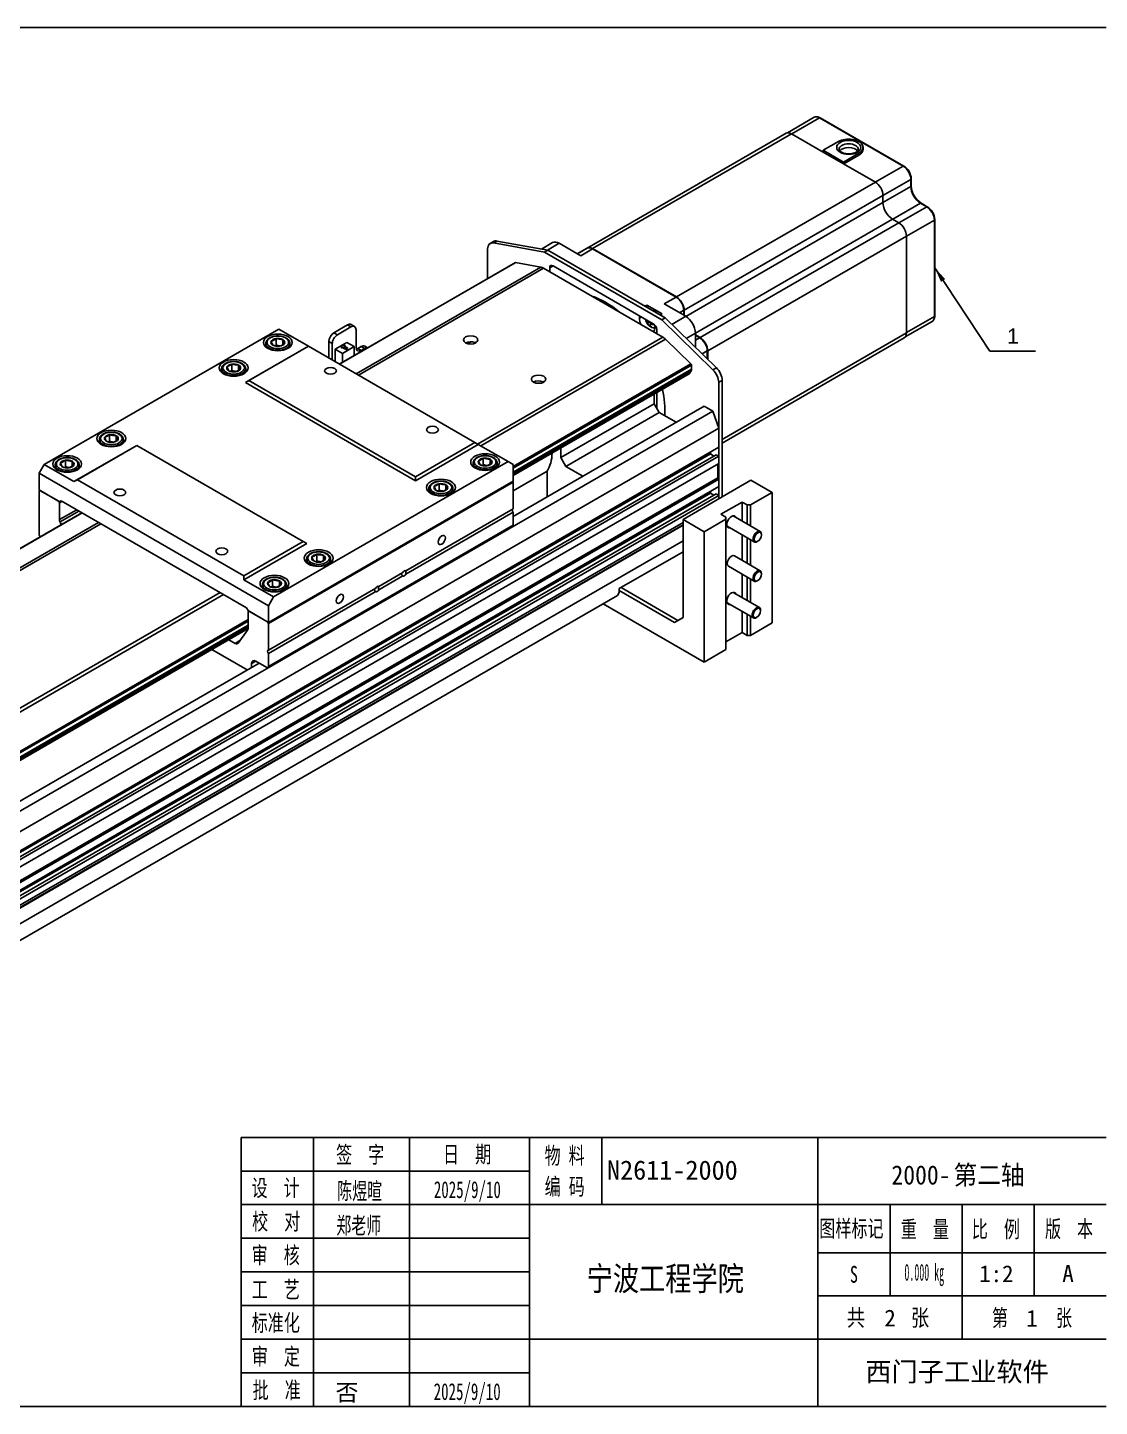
# Model space of a CAD drawing. Header units: millimetres. Extents: x 0 to 6044, y -1712 to 410.
# Drawn here: x 749.5 to 972.6, y -851 to -564 of the extents above; entities that cross this region are included whole.
import ezdxf
from ezdxf.enums import TextEntityAlignment as Align

# ---------------------------------------------------------------- set-up
doc = ezdxf.new("R2010")
doc.units = ezdxf.units.MM
for name, color, linetype in [('2212-内六角圆柱头螺钉-GB', 7, 'Continuous'), ('2213-步进电机LS86A12', 7, 'Continuous'), ('2221-丝杆安装板', 7, 'Continuous'), ('2313-内六角平圆头螺钉-GB', 7, 'Continuous'), ('2321-安装板零件', 7, 'Continuous'), ('2322-连接角', 7, 'Continuous'), ('674', 7, 'Continuous'), ('Default', 7, 'Continuous'), ('DG100_DG135光电开关安', 7, 'Continuous'), ('G135上盖250', 7, 'Continuous'), ('G135后盖', 7, 'Continuous'), ('G135固定座', 7, 'Continuous'), ('G135底座250', 7, 'Continuous'), ('G135移动座', 7, 'Continuous'), ('图框', 7, 'Continuous')]:
    doc.layers.add(name, color=color, linetype=linetype)
doc.styles.add('MtXpl_', font='SimSun.ttf')
doc.styles.add('MtXpl__1', font='')
doc.styles.add('SEACAD_Arial', font='arial.ttf')
doc.styles.get('MtXpl__1').set_extended_font_data('SimSun', bold=True)

msp = doc.modelspace()

# ---------------------------------------------------------------- hatches: boundary and pattern name
at = {"layer": 'Default', "linetype": 'Continuous'}
msp.add_hatch(color=7, dxfattribs=at).paths.add_polyline_path([(940.487, -616.356), (938.296, -613.999), (939.604, -616.94)])

# ---------------------------------------------------------------- linework, layer by layer
at = {"layer": '2212-内六角圆柱头螺钉-GB', "color": 7, "linetype": 'Continuous'}
for p, q in [((799.1, -629.732), (799.1, -630.485)), ((801.227, -630.059), (801.227, -628.723)), ((802.621, -629.99), (802.621, -628.938)), ((804.1, -630.485), (804.1, -629.732)), ((792.035, -635.367), (792.035, -634.03)), ((793.429, -635.298), (793.429, -634.246)), ((789.908, -635.039), (789.908, -635.792)), ((794.908, -635.792), (794.908, -635.039)), ((764.452, -649.736), (764.452, -650.489)), ((766.579, -650.064), (766.579, -648.727)), ((767.973, -649.995), (767.973, -648.943)), ((769.452, -650.489), (769.452, -649.736)), ((757.386, -655.371), (757.386, -654.034)), ((758.78, -655.302), (758.78, -654.25)), ((844.36, -654.963), (844.36, -653.626)), ((845.755, -654.893), (845.755, -653.842)), ((755.26, -655.043), (755.26, -655.797)), ((760.26, -655.797), (760.26, -655.043)), ((842.234, -654.635), (842.234, -655.388)), ((847.234, -655.388), (847.234, -654.635)), ((833.042, -659.942), (833.042, -660.696)), ((835.168, -660.27), (835.168, -658.933)), ((836.562, -660.201), (836.562, -659.149)), ((838.042, -660.696), (838.042, -659.942)), ((809.712, -674.967), (809.712, -673.63)), ((811.106, -674.898), (811.106, -673.846)), ((807.586, -674.639), (807.586, -675.392)), ((812.586, -675.392), (812.586, -674.639)), ((798.393, -679.946), (798.393, -680.7)), ((800.52, -680.274), (800.52, -678.937)), ((801.914, -680.205), (801.914, -679.153)), ((803.393, -680.7), (803.393, -679.946))]:
    msp.add_line(p, q, dxfattribs=at)
for centre, radius, start, end in [((798.36, -624.935), 4.751, 292.87498, 307.12502), ((805.361, -627.409), 5.495, 200.26434, 209.52784), ((802.183, -624.366), 5.97, 254.42058, 267.99147), ((799.659, -628.522), 2.196, 308.57472, 315.56822), ((802.831, -622.97), 5.972, 254.42229, 267.98976), ((802.34, -627.48), 2.809, 246.66112, 263.59486), ((800.127, -625.956), 4.751, 292.87498, 307.12502), ((807.776, -627.035), 5.495, 200.26434, 209.52784), ((789.167, -630.242), 4.751, 292.87498, 307.12502), ((793.638, -628.278), 5.972, 254.42229, 267.98976), ((798.583, -632.343), 5.495, 200.26434, 209.52784), ((796.168, -632.716), 5.495, 200.26434, 209.52784), ((792.991, -629.673), 5.97, 254.42058, 267.99147), ((790.467, -633.83), 2.196, 308.57472, 315.56822), ((793.147, -632.788), 2.809, 246.66112, 263.59486), ((790.935, -631.263), 4.751, 292.87498, 307.12502), ((763.711, -644.939), 4.751, 292.87498, 307.12502), ((770.713, -647.413), 5.495, 200.26434, 209.52784), ((767.535, -644.37), 5.97, 254.42058, 267.99147), ((765.011, -648.527), 2.196, 308.57472, 315.56822), ((768.182, -642.975), 5.972, 254.42229, 267.98976), ((767.691, -647.485), 2.809, 246.66112, 265.02791), ((765.479, -645.96), 4.751, 292.87498, 307.12502), ((773.127, -647.04), 5.495, 200.26434, 209.52784), ((754.519, -650.246), 4.751, 292.87498, 307.12502), ((758.99, -648.282), 5.972, 254.42229, 267.98976), ((763.935, -652.347), 5.495, 200.26434, 209.52784), ((841.493, -649.838), 4.751, 292.87498, 307.12502), ((848.494, -652.312), 5.495, 200.26434, 209.52784), ((845.964, -647.874), 5.972, 254.42229, 267.98976), ((850.909, -651.939), 5.495, 200.26434, 209.52784), ((761.52, -652.72), 5.495, 200.26434, 209.52784), ((758.343, -649.678), 5.97, 254.42058, 267.99147), ((755.818, -653.834), 2.196, 308.57472, 315.56822), ((758.499, -652.792), 2.809, 246.66112, 263.59486), ((756.287, -651.267), 4.751, 292.87498, 307.12502), ((845.317, -649.269), 5.97, 254.42058, 267.99147), ((842.793, -653.426), 2.196, 308.57472, 315.56822), ((845.473, -652.384), 2.809, 246.66112, 263.59486), ((843.261, -650.859), 4.751, 292.87498, 307.12502), ((832.301, -655.145), 4.751, 292.87498, 307.12502), ((839.302, -657.619), 5.495, 200.26434, 209.52784), ((836.772, -653.181), 5.972, 254.42229, 267.98976), ((834.068, -656.166), 4.751, 292.87498, 307.12502), ((841.717, -657.246), 5.495, 200.26434, 209.52784), ((836.124, -654.576), 5.97, 254.42058, 267.99147), ((833.6, -658.733), 2.196, 308.57472, 315.56822), ((836.281, -657.691), 2.809, 246.66112, 263.59486), ((806.845, -669.842), 4.751, 292.87498, 307.12502), ((813.846, -672.316), 5.495, 200.26434, 209.52784), ((811.316, -667.878), 5.972, 254.42229, 267.98976), ((816.261, -671.943), 5.495, 200.26434, 209.52784), ((810.669, -669.273), 5.97, 254.42058, 267.99147), ((808.144, -673.43), 2.196, 308.57472, 315.56822), ((810.825, -672.388), 2.809, 246.66112, 263.59486), ((808.613, -670.863), 4.751, 292.87498, 307.12502), ((797.652, -675.149), 4.751, 292.87498, 307.12502), ((804.654, -677.623), 5.495, 200.26434, 209.52784), ((802.123, -673.185), 5.972, 254.42229, 267.98976), ((799.42, -676.17), 4.751, 292.87498, 307.12502), ((807.069, -677.25), 5.495, 200.26434, 209.52784), ((801.476, -674.581), 5.97, 254.42058, 267.99147), ((798.952, -678.737), 2.196, 308.57472, 315.56822), ((801.633, -677.695), 2.809, 246.66112, 265.02791)]:
    msp.add_arc(centre, radius, start, end, dxfattribs=at)
for centre in [(801.6, -629.528), (792.408, -634.835), (766.952, -649.532), (757.76, -654.839), (844.734, -654.431), (835.542, -659.738), (810.086, -674.435), (800.893, -679.742)]:
    msp.add_ellipse(centre, major_axis=(-2.25, 0), ratio=0.5773503, dxfattribs=at)
for centre, major_axis, start_param, end_param in [((801.6, -629.732), (2.5, 0), 3.1415927, 3.1992945), ((801.6, -629.732), (2.5, 0), 3.1992945, 6.2473299), ((801.6, -629.528), (1.443, 0), 2.8797933, 3.9269909), ((801.6, -629.528), (-1.443, 0), 4.9741884, 6.021386), ((801.6, -629.528), (-1.443, 0), 0.7853982, 1.8325958), ((801.6, -629.528), (1.443, 0), 0.7853982, 1.8325958), ((801.6, -629.528), (1.443, 0), 4.9741884, 6.021386), ((801.6, -629.528), (-1.443, 0), 2.8797933, 3.9269909), ((801.6, -629.732), (2.5, 0), 6.2473299, 6.2831853), ((792.408, -634.835), (-1.443, 0), 4.9741884, 6.021386), ((792.408, -634.835), (1.443, 0), 0.7853982, 1.8325958), ((792.408, -634.835), (-1.443, 0), 2.8797933, 3.9269909), ((792.408, -635.039), (2.5, 0), 3.1415927, 3.1992945), ((792.408, -635.039), (2.5, 0), 3.1992945, 6.2473299), ((792.408, -634.835), (1.443, 0), 2.8797933, 3.9269909), ((792.408, -634.835), (-1.443, 0), 0.7853982, 1.8325958), ((792.408, -634.835), (1.443, 0), 4.9741884, 6.021386), ((792.408, -635.039), (2.5, 0), 6.2473299, 6.2831853), ((766.952, -649.736), (2.5, 0), 3.1415927, 3.1992945), ((766.952, -649.736), (2.5, 0), 3.1992945, 6.2473299), ((766.952, -649.532), (1.443, 0), 2.8797933, 3.9269909), ((766.952, -649.532), (-1.443, 0), 4.9741884, 6.021386), ((766.952, -649.532), (-1.443, 0), 0.7853982, 1.8325958), ((766.952, -649.532), (1.443, 0), 0.7853982, 1.8325958), ((766.952, -649.532), (1.443, 0), 4.9741884, 6.021386), ((766.952, -649.532), (-1.443, 0), 2.8797933, 3.9269909), ((766.952, -649.736), (2.5, 0), 6.2473299, 6.2831853), ((757.76, -654.839), (-1.443, 0), 4.9741884, 6.021386), ((757.76, -654.839), (1.443, 0), 0.7853982, 1.8325958), ((757.76, -654.839), (-1.443, 0), 2.8797933, 3.9269909), ((844.734, -654.431), (1.443, 0), 2.8797933, 3.9269909), ((844.734, -654.431), (-1.443, 0), 4.9741884, 6.021386), ((844.734, -654.431), (1.443, 0), 0.7853982, 1.8325958), ((844.734, -654.431), (-1.443, 0), 2.8797933, 3.9269909), ((757.76, -655.043), (2.5, 0), 3.1415927, 3.1992945), ((757.76, -655.043), (2.5, 0), 3.1992945, 6.2473299), ((757.76, -654.839), (1.443, 0), 2.8797933, 3.9269909), ((757.76, -654.839), (-1.443, 0), 0.7853982, 1.8325958), ((757.76, -654.839), (1.443, 0), 4.9741884, 6.021386), ((757.76, -655.043), (2.5, 0), 6.2473299, 6.2831853), ((844.734, -654.635), (2.5, 0), 3.1415927, 3.1992945), ((844.734, -654.635), (2.5, 0), 3.1992945, 6.2473299), ((844.734, -654.431), (-1.443, 0), 0.7853982, 1.8325958), ((844.734, -654.431), (1.443, 0), 4.9741884, 6.021386), ((844.734, -654.635), (2.5, 0), 6.2473299, 6.2831853), ((835.542, -659.942), (2.5, 0), 3.1415927, 3.1992945), ((835.542, -659.942), (2.5, 0), 3.1992945, 6.2473299), ((835.542, -659.738), (1.443, 0), 2.8797933, 3.9269909), ((835.542, -659.738), (-1.443, 0), 4.9741884, 6.021386), ((835.542, -659.738), (1.443, 0), 0.7853982, 1.8325958), ((835.542, -659.738), (1.443, 0), 4.9741884, 6.021386), ((835.542, -659.738), (-1.443, 0), 2.8797933, 3.9269909), ((835.542, -659.942), (2.5, 0), 6.2473299, 6.2831853), ((835.542, -659.738), (-1.443, 0), 0.7853982, 1.8325958), ((810.086, -674.435), (1.443, 0), 2.8797933, 3.9269909), ((810.086, -674.435), (-1.443, 0), 4.9741884, 6.021386), ((810.086, -674.435), (1.443, 0), 0.7853982, 1.8325958), ((810.086, -674.435), (-1.443, 0), 2.8797933, 3.9269909), ((810.086, -674.639), (2.5, 0), 3.1415927, 3.1992945), ((810.086, -674.639), (2.5, 0), 3.1992945, 6.2473299), ((810.086, -674.435), (-1.443, 0), 0.7853982, 1.8325958), ((810.086, -674.435), (1.443, 0), 4.9741884, 6.021386), ((810.086, -674.639), (2.5, 0), 6.2473299, 6.2831853), ((800.893, -679.946), (2.5, 0), 3.1415927, 3.1992945), ((800.893, -679.946), (2.5, 0), 3.1992945, 6.2473299), ((800.893, -679.742), (1.443, 0), 2.8797933, 3.9269909), ((800.893, -679.742), (-1.443, 0), 4.9741884, 6.021386), ((800.893, -679.742), (1.443, 0), 0.7853982, 1.8325958), ((800.893, -679.742), (1.443, 0), 4.9741884, 6.021386), ((800.893, -679.742), (-1.443, 0), 2.8797933, 3.9269909), ((800.893, -679.946), (2.5, 0), 6.2473299, 6.2831853), ((800.893, -679.742), (-1.443, 0), 0.7853982, 1.8325958)]:
    msp.add_ellipse(centre, major_axis=major_axis, ratio=0.5773503, start_param=start_param, end_param=end_param, dxfattribs=at)
for points, knots in [([(802.221, -628.23), (802.134, -628.218), (801.919, -628.189), (801.519, -628.175), (801.062, -628.209), (800.618, -628.295), (800.207, -628.429), (799.841, -628.61), (799.533, -628.833), (799.296, -629.096), (799.148, -629.385), (799.088, -629.644), (799.108, -629.781), (799.116, -629.831)], [0, 0, 0, 0, 0.0530124, 0.1530498, 0.2531967, 0.3535332, 0.454268, 0.5556196, 0.6576778, 0.7598484, 0.8602085, 0.9567039, 1, 1, 1, 1]), ([(804.09, -629.794), (804.095, -629.767), (804.114, -629.654), (804.065, -629.428), (803.942, -629.155), (803.738, -628.902), (803.465, -628.677), (803.124, -628.485), (802.74, -628.339), (802.419, -628.262), (802.256, -628.236), (802.221, -628.23)], [0, 0, 0, 0, 0.0317236, 0.1611288, 0.2897017, 0.421147, 0.5572352, 0.6966627, 0.8372048, 0.9701982, 1, 1, 1, 1]), ([(793.029, -633.537), (792.941, -633.525), (792.727, -633.496), (792.327, -633.482), (791.869, -633.517), (791.426, -633.602), (791.015, -633.736), (790.648, -633.917), (790.341, -634.14), (790.103, -634.403), (789.955, -634.692), (789.896, -634.951), (789.916, -635.088), (789.924, -635.138)], [0, 0, 0, 0, 0.0530124, 0.1530498, 0.2531967, 0.3535332, 0.454268, 0.5556196, 0.6576778, 0.7598484, 0.8602085, 0.9567039, 1, 1, 1, 1]), ([(794.898, -635.101), (794.902, -635.075), (794.921, -634.961), (794.872, -634.735), (794.75, -634.462), (794.546, -634.209), (794.273, -633.984), (793.931, -633.793), (793.547, -633.646), (793.226, -633.569), (793.063, -633.543), (793.029, -633.537)], [0, 0, 0, 0, 0.0317236, 0.1611288, 0.2897017, 0.421147, 0.5572352, 0.6966627, 0.8372048, 0.9701982, 1, 1, 1, 1]), ([(767.573, -648.234), (767.486, -648.222), (767.271, -648.193), (766.871, -648.179), (766.414, -648.214), (765.97, -648.299), (765.559, -648.433), (765.193, -648.614), (764.885, -648.837), (764.647, -649.1), (764.499, -649.389), (764.44, -649.648), (764.46, -649.785), (764.468, -649.835)], [0, 0, 0, 0, 0.0530124, 0.1530498, 0.2531967, 0.3535332, 0.454268, 0.5556196, 0.6576778, 0.7598484, 0.8602085, 0.9567039, 1, 1, 1, 1]), ([(769.442, -649.798), (769.447, -649.772), (769.465, -649.658), (769.416, -649.432), (769.294, -649.159), (769.09, -648.906), (768.817, -648.681), (768.475, -648.49), (768.092, -648.343), (767.77, -648.266), (767.608, -648.24), (767.573, -648.234)], [0, 0, 0, 0, 0.0317236, 0.1611288, 0.2897017, 0.421147, 0.5572352, 0.6966627, 0.8372048, 0.9701982, 1, 1, 1, 1]), ([(758.38, -653.541), (758.293, -653.529), (758.079, -653.501), (757.678, -653.486), (757.221, -653.521), (756.777, -653.606), (756.366, -653.74), (756, -653.921), (755.692, -654.145), (755.455, -654.407), (755.307, -654.696), (755.248, -654.955), (755.268, -655.092), (755.275, -655.142)], [0, 0, 0, 0, 0.0530124, 0.1530498, 0.2531967, 0.3535332, 0.454268, 0.5556196, 0.6576778, 0.7598484, 0.8602085, 0.9567039, 1, 1, 1, 1]), ([(760.25, -655.105), (760.254, -655.079), (760.273, -654.965), (760.224, -654.739), (760.102, -654.466), (759.898, -654.213), (759.624, -653.988), (759.283, -653.797), (758.899, -653.651), (758.578, -653.574), (758.415, -653.547), (758.38, -653.541)], [0, 0, 0, 0, 0.0317236, 0.1611288, 0.2897017, 0.421147, 0.5572352, 0.6966627, 0.8372048, 0.9701982, 1, 1, 1, 1]), ([(845.355, -653.133), (845.267, -653.121), (845.053, -653.092), (844.652, -653.078), (844.195, -653.113), (843.752, -653.198), (843.341, -653.332), (842.974, -653.513), (842.667, -653.736), (842.429, -653.999), (842.281, -654.288), (842.222, -654.547), (842.242, -654.684), (842.25, -654.734)], [0, 0, 0, 0, 0.0530124, 0.1530498, 0.2531967, 0.3535332, 0.454268, 0.5556196, 0.6576778, 0.7598484, 0.8602085, 0.9567039, 1, 1, 1, 1]), ([(847.224, -654.697), (847.228, -654.671), (847.247, -654.557), (847.198, -654.331), (847.076, -654.058), (846.872, -653.805), (846.598, -653.58), (846.257, -653.389), (845.873, -653.242), (845.552, -653.165), (845.389, -653.139), (845.355, -653.133)], [0, 0, 0, 0, 0.0317236, 0.1611288, 0.2897017, 0.421147, 0.5572352, 0.6966627, 0.8372048, 0.9701982, 1, 1, 1, 1]), ([(836.162, -658.44), (836.075, -658.428), (835.86, -658.4), (835.46, -658.385), (835.003, -658.42), (834.559, -658.505), (834.148, -658.639), (833.782, -658.82), (833.474, -659.044), (833.237, -659.306), (833.089, -659.595), (833.029, -659.854), (833.049, -659.991), (833.057, -660.041)], [0, 0, 0, 0, 0.0530124, 0.1530498, 0.2531967, 0.3535332, 0.454268, 0.5556196, 0.6576778, 0.7598484, 0.8602085, 0.9567039, 1, 1, 1, 1]), ([(838.031, -660.004), (838.036, -659.978), (838.055, -659.864), (838.006, -659.638), (837.883, -659.365), (837.68, -659.112), (837.406, -658.887), (837.065, -658.696), (836.681, -658.55), (836.36, -658.473), (836.197, -658.446), (836.162, -658.44)], [0, 0, 0, 0, 0.0317236, 0.1611288, 0.2897017, 0.421147, 0.5572352, 0.6966627, 0.8372048, 0.9701982, 1, 1, 1, 1]), ([(810.706, -673.137), (810.619, -673.125), (810.405, -673.097), (810.004, -673.082), (809.547, -673.117), (809.103, -673.202), (808.692, -673.336), (808.326, -673.517), (808.018, -673.741), (807.781, -674.003), (807.633, -674.292), (807.574, -674.551), (807.594, -674.688), (807.601, -674.738)], [0, 0, 0, 0, 0.0530124, 0.1530498, 0.2531967, 0.3535332, 0.454268, 0.5556196, 0.6576778, 0.7598484, 0.8602085, 0.9567039, 1, 1, 1, 1]), ([(812.576, -674.701), (812.58, -674.675), (812.599, -674.561), (812.55, -674.335), (812.428, -674.062), (812.224, -673.809), (811.95, -673.584), (811.609, -673.393), (811.225, -673.247), (810.904, -673.17), (810.741, -673.143), (810.706, -673.137)], [0, 0, 0, 0, 0.0317236, 0.1611288, 0.2897017, 0.421147, 0.5572352, 0.6966627, 0.8372048, 0.9701982, 1, 1, 1, 1]), ([(801.514, -678.445), (801.427, -678.432), (801.212, -678.404), (800.812, -678.39), (800.355, -678.424), (799.911, -678.509), (799.5, -678.643), (799.134, -678.824), (798.826, -679.048), (798.588, -679.311), (798.44, -679.599), (798.381, -679.858), (798.401, -679.996), (798.409, -680.045)], [0, 0, 0, 0, 0.0530124, 0.1530498, 0.2531967, 0.3535332, 0.454268, 0.5556196, 0.6576778, 0.7598484, 0.8602085, 0.9567039, 1, 1, 1, 1]), ([(803.383, -680.008), (803.388, -679.982), (803.407, -679.869), (803.358, -679.642), (803.235, -679.369), (803.031, -679.116), (802.758, -678.891), (802.417, -678.7), (802.033, -678.554), (801.711, -678.477), (801.549, -678.45), (801.514, -678.445)], [0, 0, 0, 0, 0.0317236, 0.1611288, 0.2897017, 0.421147, 0.5572352, 0.6966627, 0.8372048, 0.9701982, 1, 1, 1, 1])]:
    msp.add_open_spline(points, degree=3, knots=knots, dxfattribs=at)
at = {"layer": '2213-步进电机LS86A12', "color": 7, "linetype": 'Continuous'}
for p, q in [((913.224, -582.682), (907.646, -585.902)), ((914.349, -582.793), (908.542, -586.146)), ((931.743, -592.836), (914.349, -582.793)), ((931.868, -592.824), (914.474, -582.781)), ((907.357, -585.999), (865.991, -609.882)), ((867.114, -609.993), (908.48, -586.11)), ((915.091, -589.928), (908.48, -586.11)), ((918.273, -587.713), (915.091, -589.55)), ((915.091, -589.55), (919.334, -591.999)), ((915.091, -589.55), (915.091, -589.928)), ((919.334, -592.377), (915.091, -589.928)), ((919.334, -591.999), (922.516, -590.162)), ((919.36, -592.392), (922.516, -590.571)), ((922.516, -590.162), (922.516, -590.571)), ((923.394, -589.346), (923.394, -588.938)), ((919.334, -591.999), (919.334, -592.377)), ((925.945, -596.194), (919.334, -592.377)), ((925.936, -596.189), (931.743, -592.836)), ((884.579, -620.077), (925.945, -596.194)), ((933.334, -595.592), (927.533, -598.942)), ((933.334, -597.072), (933.334, -595.592)), ((933.408, -596.97), (933.408, -595.49)), ((886.167, -622.826), (927.533, -598.944)), ((927.533, -600.422), (933.334, -597.072)), ((927.533, -600.426), (927.533, -598.944)), ((886.504, -624.113), (927.533, -600.426)), ((935.35, -600.562), (929.548, -603.912)), ((930.83, -604.652), (936.631, -601.302)), ((936.631, -601.302), (935.35, -600.562)), ((936.756, -601.29), (935.475, -600.55)), ((888.498, -627.608), (929.544, -603.91)), ((889.462, -628.534), (930.828, -604.651)), ((930.828, -604.651), (929.544, -603.91)), ((938.222, -604.058), (932.415, -607.411)), ((938.222, -624.144), (938.222, -604.058)), ((938.296, -624.042), (938.296, -603.956)), ((891.049, -631.283), (932.415, -607.401)), ((932.415, -627.568), (932.415, -607.401)), ((858.736, -608.763), (856.434, -610.092)), ((860.161, -608.904), (857.707, -610.32)), ((860.161, -608.904), (864.624, -611.481)), ((865.991, -609.882), (863.923, -611.076)), ((865.974, -609.94), (863.965, -611.1)), ((867.099, -610.052), (864.624, -611.481)), ((884.494, -620.095), (867.099, -610.052)), ((884.579, -620.077), (867.114, -609.993)), ((877.989, -621.987), (878.422, -621.754)), ((878.422, -621.754), (878.422, -622.237)), ((878.422, -621.754), (881.571, -623.572)), ((882.019, -621.524), (884.494, -620.095)), ((882.019, -621.524), (886.483, -624.101)), ((876.831, -623.972), (876.831, -624.491)), ((877.295, -624.24), (876.831, -624.491)), ((878.207, -624.767), (878.144, -624.777)), ((878.476, -625.298), (878.802, -625.11)), ((879.014, -625.233), (878.582, -625.482)), ((879.43, -625.473), (879.064, -625.684)), ((879.474, -625.498), (879.148, -625.686)), ((879.352, -625.428), (879.218, -625.595)), ((881.571, -623.572), (881.167, -623.822)), ((883.591, -625.77), (886.483, -624.101)), ((886.085, -622.851), (885.201, -623.361)), ((886.085, -623.871), (886.085, -622.851)), ((886.167, -623.919), (886.167, -622.826)), ((932.179, -628.394), (937.756, -625.174)), ((932.415, -627.497), (938.222, -624.144)), ((879.054, -625.799), (878.868, -626.03)), ((880.087, -626.371), (880.087, -625.96)), ((888.498, -627.591), (886.589, -628.693)), ((888.498, -627.591), (888.498, -630.554)), ((889.462, -628.534), (888.498, -627.977)), ((889.382, -628.561), (888.498, -628.051)), ((894.055, -649.716), (932.415, -627.568)), ((888.498, -629.071), (889.382, -628.561)), ((890.973, -631.317), (889.909, -631.93)), ((890.973, -632.967), (890.973, -631.317)), ((891.049, -633.042), (891.049, -631.283)), ((894.055, -650.475), (931.95, -628.596))]:
    msp.add_line(p, q, dxfattribs=at)
for centre, radius, start, end in [((930.047, -595.653), 3.364, 2.77398, 57.22602), ((937.997, -596.707), 4.597, 183.27876, 236.72124), ((934.935, -604.119), 3.364, 2.77398, 57.22602), ((880.35, -624.339), 2.25, 189.87094, 254.44043), ((878.195, -625.583), 0.4, 14.6206, 45.3794)]:
    msp.add_arc(centre, radius, start, end, dxfattribs=at)
for centre, major_axis, ratio, start_param, end_param in [((914.349, -584.631), (1.125, -1.949), 0.5773503, 2.3561945, 3.1415927), ((914.349, -582.998), (-0.125, -0.217), 0.5773502, 3.1415927, 3.9269908), ((908.48, -587.944), (1.123, -1.944), 0.5773503, 2.3561945, 3.1415927), ((920.394, -588.938), (-3, 0), 0.5773503, 2.3561945, 5.4977872), ((920.394, -589.346), (-2, 0), 0.5773503, 3.1519042, 6.2831853), ((920.394, -589.346), (-2, 0), 0.5773503, 0, 0.0048544), ((920.394, -590.132), (-2, 0), 0.5773503, 3.529753, 5.8843629), ((920.394, -589.346), (-3, 0), 0.5773503, 2.3561945, 3.1415927), ((931.743, -593.041), (-0.125, -0.217), 0.5773502, 3.141781, 3.9269908), ((931.743, -594.674), (1.125, -1.949), 0.5773503, 0.7853981, 2.3561945), ((925.945, -598.027), (1.123, -1.944), 0.5773503, 0.7853981, 2.3561945), ((933.158, -595.49), (-0.25, 0), 0.5773503, 2.3561945, 3.1414102), ((933.158, -596.97), (-0.25, 0), 0.5773503, 2.3561945, 3.1388199), ((935.35, -598.235), (1.425, -2.468), 0.5773503, 3.9269908, 5.4977871), ((929.544, -601.587), (1.423, -2.464), 0.5773503, 3.9269908, 5.4977871), ((935.35, -600.767), (-0.125, -0.217), 0.5773502, 3.1414929, 3.9269908), ((936.631, -601.507), (-0.125, -0.217), 0.5773502, 3.141781, 3.9269908), ((936.631, -603.14), (1.125, -1.949), 0.5773503, 0.7853981, 2.3561945), ((930.828, -606.484), (1.123, -1.944), 0.5773503, 0.7853981, 2.3561945), ((938.046, -603.956), (-0.25, 0), 0.5773503, 2.3561945, 3.1417955), ((860.161, -611.231), (1.425, -2.468), 0.5773503, 2.3561945, 3.1415927), ((867.114, -611.826), (1.123, -1.944), 0.5773503, 2.3561945, 3.3356102), ((867.099, -611.889), (1.125, -1.949), 0.5773503, 2.3561945, 3.1415927), ((869.786, -636.068), (-9.125, 15.805), 0.5773503, 5.2740593, 5.7215149), ((884.494, -621.932), (-1.125, 1.949), 0.5773503, 3.9269908, 5.4977871), ((884.579, -621.91), (1.123, -1.944), 0.5773503, 0.7853981, 2.3561945), ((878.459, -625.431), (-1.151, 1.994), 0.5773503, 0.7853981, 1.4198861), ((880.277, -624.181), (-2.025, -0.94), 0.7886751, -0.2336438, -0.2047652), ((880.35, -624.604), (-2.226, 0), 0.5773503, 0.1346648, 0.5703971), ((880.12, -624.206), (-1.113, -1.928), 0.5773502, 5.7127882, 6.1485206), ((879.997, -624.543), (0.938, -1.624), 0.5773503, 1.9337376, 2.7786513), ((886.483, -626.428), (-1.425, 2.468), 0.5773503, 3.9269908, 5.4977871), ((936.631, -623.225), (-1.125, 1.949), 0.5773503, 3.1415927, 3.9269908), ((938.046, -624.042), (-0.25, 0), 0.5773503, 2.3561945, 3.1415927), ((880.45, -624.481), (-1.826, -1.284), 0.7886751, 0.2047652, 0.4969937), ((880.58, -624.471), (-1.113, -1.928), 0.5773502, 5.7127882, 6.1485206), ((880.35, -624.604), (-2.226, 0), 0.5773503, 1.0003993, 1.4361317), ((879.423, -624.874), (-0.914, 1.583), 0.5773503, 2.6094944, 2.9074427), ((878.459, -625.431), (-1.151, 1.994), 0.5773503, 3.2925028, 3.9269908), ((930.828, -626.652), (-1.123, 1.944), 0.5773503, 3.1415927, 3.9269908), ((889.382, -630.398), (-1.125, 1.949), 0.5773503, 3.9269908, 5.4977871), ((889.462, -630.367), (1.123, -1.944), 0.5773503, 0.7853981, 2.3561945), ((869.256, -636.374), (-9.125, 15.805), 0.5773503, 3.860924, 4.2133302)]:
    msp.add_ellipse(centre, major_axis=major_axis, ratio=ratio, start_param=start_param, end_param=end_param, dxfattribs=at)
msp.add_ellipse((920.394, -588.938), major_axis=(2.5, 0), ratio=0.5773503, dxfattribs=at)
for points, knots in [([(914.474, -582.781), (914.41, -582.746), (914.253, -582.662), (913.964, -582.566), (913.656, -582.544), (913.4, -582.588), (913.286, -582.657), (913.237, -582.687)], [0, 0, 0, 0, 0.1357469, 0.3926316, 0.6482944, 0.8699752, 1, 1, 1, 1]), ([(922.388, -589.34), (922.391, -589.361), (922.394, -589.417), (922.356, -589.523), (922.253, -589.677), (922.072, -589.84), (921.814, -589.996), (921.497, -590.126), (921.131, -590.224), (920.731, -590.282), (920.315, -590.296), (919.902, -590.265), (919.51, -590.19), (919.159, -590.078), (918.865, -589.936), (918.64, -589.778), (918.489, -589.619), (918.414, -589.475), (918.388, -589.394), (918.396, -589.352), (918.397, -589.348)], [0, 0, 0, 0, 0.0322767, 0.0948433, 0.1519765, 0.2131052, 0.2725487, 0.332027, 0.3920947, 0.4527693, 0.513837, 0.5750215, 0.6359671, 0.6963584, 0.7559509, 0.8146648, 0.8729115, 0.9317633, 0.9944358, 1, 1, 1, 1]), ([(937.743, -625.169), (937.786, -625.148), (937.9, -625.092), (938.062, -624.911), (938.201, -624.655), (938.282, -624.354), (938.292, -624.153), (938.296, -624.042)], [0, 0, 0, 0, 0.1041297, 0.3308991, 0.5585012, 0.7940959, 1, 1, 1, 1]), ([(879.148, -625.686), (879.114, -625.673), (879.083, -625.673), (879.044, -625.695), (879.036, -625.719), (879.042, -625.747)], [0, 0, 0, 0, 0.5, 0.5, 1, 1, 1, 1])]:
    msp.add_open_spline(points, degree=3, knots=knots, dxfattribs=at)
at = {"layer": '2221-丝杆安装板', "color": 7, "linetype": 'Continuous'}
for p, q in [((801.777, -626.772), (752.987, -654.941)), ((807.964, -630.344), (801.777, -626.772)), ((794.883, -637.897), (807.964, -630.344)), ((807.964, -630.344), (795.59, -637.489)), ((842.613, -650.348), (807.964, -630.344)), ((795.59, -637.489), (794.883, -637.897)), ((830.238, -658.309), (794.883, -637.897)), ((795.59, -637.489), (830.238, -657.493)), ((759.174, -658.513), (772.256, -650.961)), ((772.256, -650.961), (759.881, -658.105)), ((806.904, -670.965), (772.256, -650.961)), ((830.238, -657.493), (842.613, -650.348)), ((843.32, -650.757), (830.238, -658.309)), ((843.32, -650.757), (842.613, -650.348)), ((849.507, -654.329), (843.32, -650.757)), ((800.717, -682.498), (849.507, -654.329)), ((850.568, -654.941), (849.507, -654.329)), ((751.926, -656.778), (752.987, -654.941)), ((751.926, -656.778), (751.926, -660.248)), ((799.656, -684.335), (751.926, -656.778)), ((752.987, -654.941), (759.174, -658.513)), ((850.568, -654.941), (850.568, -658.411)), ((759.174, -658.513), (759.881, -658.105)), ((759.881, -658.105), (794.529, -678.109)), ((799.656, -687.805), (850.568, -658.411)), ((830.238, -658.309), (830.238, -657.493)), ((751.926, -660.248), (756.169, -662.698)), ((756.169, -662.698), (756.522, -662.494)), ((756.522, -662.494), (795.06, -684.743)), ((794.529, -678.109), (806.904, -670.965)), ((807.611, -671.373), (794.529, -678.926)), ((806.904, -670.965), (807.611, -671.373)), ((794.529, -678.109), (794.529, -678.926)), ((794.529, -678.926), (800.717, -682.498)), ((800.717, -682.498), (799.656, -684.335)), ((795.06, -684.743), (795.413, -685.356)), ((795.413, -685.356), (799.656, -687.805)), ((799.656, -684.335), (799.656, -687.805))]:
    msp.add_line(p, q, dxfattribs=at)
for centre, major_axis in [((801.6, -629.528), (3, 0)), ((792.408, -634.835), (3, 0)), ((812.561, -635.447), (1.229, 0)), ((766.952, -649.532), (3, 0)), ((833.774, -647.695), (1.229, 0)), ((757.76, -654.839), (3, 0)), ((844.734, -654.431), (3, 0)), ((768.72, -660.759), (1.229, 0)), ((835.542, -659.738), (3, 0)), ((789.933, -673.006), (1.229, 0)), ((810.086, -674.435), (3, 0)), ((800.893, -679.742), (3, 0))]:
    msp.add_ellipse(centre, major_axis=major_axis, ratio=0.5773503, dxfattribs=at)
at = {"layer": '2313-内六角平圆头螺钉-GB', "color": 7, "linetype": 'Continuous'}
for p, q in [((901.986, -668.896), (896.338, -665.635)), ((895.088, -667.8), (900.736, -671.061)), ((901.361, -670.999), (901.479, -670.931)), ((902.245, -669.604), (902.245, -669.468)), ((901.986, -677.061), (896.624, -673.965)), ((895.374, -676.13), (900.736, -679.226)), ((901.361, -679.164), (901.479, -679.096)), ((902.245, -677.769), (902.245, -677.633)), ((901.804, -684.712), (896.338, -681.556)), ((895.088, -683.721), (900.554, -686.877)), ((902.063, -685.421), (902.063, -685.285)), ((901.179, -686.815), (901.297, -686.747))]:
    msp.add_line(p, q, dxfattribs=at)
for centre, start_param, end_param in [((901.361, -669.978), 2.3561946, 6.2831853), ((901.361, -669.978), 0, 0.7853981), ((901.361, -678.143), 2.3561946, 6.2831853), ((901.361, -678.143), 0, 0.7853981), ((901.179, -685.795), 2.3561946, 6.2831853), ((901.179, -685.795), 0, 0.7853981)]:
    msp.add_ellipse(centre, major_axis=(-0.625, -1.083), ratio=0.5773502, start_param=start_param, end_param=end_param, dxfattribs=at)
for centre in [(901.479, -670.046), (901.479, -678.211), (901.297, -685.863)]:
    msp.add_ellipse(centre, major_axis=(0.542, 0.938), ratio=0.5773502, dxfattribs=at)
at = {"layer": '2321-安装板零件', "color": 7, "linetype": 'Continuous'}
for p, q in [((706.671, -771.088), (885.923, -667.597)), ((885.923, -670.863), (709.5, -772.721)), ((872.665, -680.763), (885.923, -673.108)), ((872.311, -682.192), (710.03, -775.885)), ((872.311, -682.192), (872.665, -681.579)), ((872.665, -680.763), (872.665, -681.579))]:
    msp.add_line(p, q, dxfattribs=at)
at = {"layer": '2322-连接角', "color": 7, "linetype": 'Continuous'}
for p, q in [((885.923, -666.372), (900.065, -658.207)), ((904.485, -660.759), (900.065, -658.207)), ((893.79, -665.3), (898.209, -662.749)), ((898.209, -662.749), (899.27, -663.361)), ((898.209, -662.749), (898.209, -666.715)), ((899.977, -663.361), (904.485, -660.759)), ((904.485, -687.907), (904.485, -660.759)), ((893.79, -665.3), (894.85, -665.913)), ((899.27, -667.327), (899.27, -663.361)), ((899.27, -663.361), (899.977, -663.361)), ((899.977, -663.361), (899.977, -667.735)), ((885.923, -666.372), (885.923, -686.785)), ((885.923, -666.372), (890.342, -668.924)), ((890.342, -668.924), (894.85, -666.321)), ((894.85, -666.321), (894.85, -665.913)), ((894.85, -693.47), (894.85, -666.321)), ((890.342, -696.072), (890.342, -668.924)), ((898.209, -669.602), (898.209, -674.88)), ((899.27, -675.492), (899.27, -670.214)), ((899.977, -670.622), (899.977, -675.9)), ((898.209, -677.767), (898.209, -682.637)), ((899.27, -683.249), (899.27, -678.379)), ((899.977, -678.787), (899.977, -683.657)), ((884.155, -687.805), (872.665, -681.171)), ((873.018, -680.559), (884.862, -687.397)), ((869.306, -683.927), (890.342, -696.072)), ((898.209, -685.523), (898.209, -689.897)), ((885.923, -686.785), (884.155, -687.805)), ((884.862, -687.397), (884.155, -687.805)), ((884.862, -687.397), (885.923, -686.785)), ((899.27, -690.51), (899.27, -686.136)), ((899.977, -686.544), (899.977, -690.51)), ((899.977, -690.51), (904.485, -687.907)), ((898.209, -689.897), (894.85, -691.837)), ((898.209, -689.897), (899.27, -690.51)), ((899.977, -690.51), (899.27, -690.51)), ((890.342, -696.072), (894.85, -693.47))]:
    msp.add_line(p, q, dxfattribs=at)
for centre, major_axis, start_param, end_param in [((895.999, -666.882), (-0.687, -1.191), 2.7118919, 6.2831853), ((895.999, -666.882), (-0.687, -1.191), 0, 0.4296986), ((895.999, -675.047), (-0.625, -1.083), 3.1415927, 6.2831853), ((895.999, -682.804), (-0.687, -1.191), 2.7118919, 6.2831853), ((895.999, -682.804), (-0.687, -1.191), 0, 0.4296986)]:
    msp.add_ellipse(centre, major_axis=major_axis, ratio=0.5773502, start_param=start_param, end_param=end_param, dxfattribs=at)
at = {"layer": '674', "color": 7, "linetype": 'Continuous'}
for p, q in [((813.515, -630.936), (815.972, -629.517)), ((813.515, -633.549), (813.515, -630.936)), ((815.035, -631.814), (813.515, -630.936)), ((814.871, -630.593), (814.892, -630.19)), ((815.048, -630.491), (814.871, -630.593)), ((814.871, -630.715), (814.871, -630.593)), ((815.048, -630.613), (814.871, -630.715)), ((814.892, -630.19), (815.59, -630.178)), ((815.035, -631.814), (817.493, -630.395)), ((815.755, -630.899), (815.048, -630.491)), ((815.048, -630.491), (815.048, -630.613)), ((815.755, -631.021), (815.048, -630.613)), ((815.59, -630.178), (815.413, -630.28)), ((815.413, -630.28), (816.12, -630.688)), ((815.59, -630.3), (815.519, -630.341)), ((815.59, -630.3), (815.59, -630.178)), ((816.12, -630.688), (815.755, -630.899)), ((816.12, -630.81), (815.755, -631.021)), ((815.755, -631.021), (815.755, -630.899)), ((815.972, -629.517), (817.493, -630.395)), ((816.12, -630.81), (816.12, -630.688)), ((817.493, -630.395), (817.493, -632.263)), ((815.035, -633.682), (815.035, -631.814))]:
    msp.add_line(p, q, dxfattribs=at)
at = {"layer": 'Default', "color": 7, "linetype": 'Continuous'}
for p, q in [((949.781, -631.384), (938.296, -613.999)), ((959.306, -631.384), (949.781, -631.384)), ((809, -795), (809, -851)), ((829, -795), (829, -851)), ((869, -795), (869, -809)), ((794, -802), (854, -802)), ((794, -809), (974, -809)), ((944, -808.997), (944, -837)), ((794, -816), (854, -816)), ((914, -827.997), (974, -827.997))]:
    msp.add_line(p, q, dxfattribs=at)
at = {"layer": 'DG100_DG135光电开关安', "color": 7, "linetype": 'Continuous'}
for p, q in [((813.277, -627.533), (816.106, -625.9)), ((813.277, -627.533), (813.984, -627.941)), ((813.984, -627.941), (816.813, -626.308)), ((816.813, -626.308), (816.106, -625.9)), ((817.563, -626.234), (816.856, -625.825)), ((817.873, -626.92), (817.873, -630.595)), ((812.217, -629.37), (812.217, -632.799)), ((812.924, -629.778), (812.217, -629.37)), ((812.924, -633.207), (812.924, -629.778)), ((818.934, -630.39), (818.227, -630.799)), ((818.227, -630.799), (818.934, -631.207)), ((819.641, -630.799), (818.934, -630.39)), ((818.934, -631.207), (819.641, -630.799)), ((820.274, -630.657), (819.684, -630.316))]:
    msp.add_line(p, q, dxfattribs=at)
for centre, major_axis, start_param, end_param in [((813.277, -628.758), (-0.75, -1.299), 3.9269908, 5.4977871), ((813.984, -629.166), (0.75, 1.299), 0.7853981, 2.3561945), ((816.106, -627.125), (-0.75, -1.299), 3.1415927, 3.9269908), ((816.813, -627.533), (-0.75, -1.299), 2.3561945, 3.9269908), ((818.934, -629.982), (0.75, 1.299), 2.3561945, 3.9269908), ((818.227, -629.574), (0.75, 1.299), 3.6324754, 3.9269908), ((818.934, -631.615), (-0.75, -1.299), 3.1415927, 3.9269908), ((819.641, -632.023), (-0.75, -1.299), 3.3126871, 3.9269908)]:
    msp.add_ellipse(centre, major_axis=major_axis, ratio=0.5773502, start_param=start_param, end_param=end_param, dxfattribs=at)
at = {"layer": 'G135上盖250', "color": 7, "linetype": 'Continuous'}
for p, q in [((850.973, -612.933), (814.39, -634.054)), ((814.416, -634.069), (851.04, -612.924)), ((817.874, -636.066), (856.315, -613.872)), ((818.353, -636.342), (856.891, -614.093)), ((856.315, -613.872), (851.04, -612.924)), ((881.721, -628.429), (856.891, -614.093)), ((843.184, -650.678), (881.721, -628.429)), ((842.73, -629.549), (842.803, -629.507)), ((842.757, -629.522), (842.8, -629.497)), ((843.856, -651.066), (882.297, -628.872)), ((887.571, -634.015), (882.297, -628.872)), ((850.568, -655.379), (887.571, -634.015)), ((850.568, -655.71), (887.691, -634.277)), ((850.568, -656.559), (887.691, -635.126)), ((850.568, -656.858), (887.596, -635.48)), ((850.568, -657.21), (887.18, -636.071)), ((850.568, -657.249), (887.068, -636.175)), ((887.18, -636.071), (887.596, -635.48)), ((887.691, -635.126), (887.691, -634.277)), ((856.872, -637.714), (856.945, -637.672)), ((856.899, -637.686), (856.942, -637.662)), ((760.827, -664.979), (631.1, -739.877)), ((631.139, -739.884), (760.852, -664.994)), ((636.414, -740.832), (764.311, -666.99)), ((636.981, -741.058), (764.79, -667.267)), ((661.811, -755.394), (789.62, -681.603)), ((662.391, -755.835), (790.292, -681.991)), ((667.666, -760.977), (795.413, -687.222)), ((667.781, -761.242), (795.413, -687.553)), ((667.781, -762.092), (795.413, -688.403)), ((667.781, -762.391), (795.413, -688.702)), ((667.781, -762.742), (795.413, -689.053)), ((667.781, -762.781), (795.413, -689.092))]:
    msp.add_line(p, q, dxfattribs=at)
for centre in [(843.184, -629.436), (857.326, -637.601)]:
    msp.add_arc(centre, 0.383, 198.58122, 204.8181, dxfattribs=at)
for centre, major_axis, start_param, end_param in [((851.098, -613.15), (0.125, -0.217), 2.687807, 3.1415927), ((856.891, -616.134), (-1.25, 2.165), 5.4977871, 5.8293997), ((881.721, -630.47), (-1.25, 2.165), 5.1661746, 5.4977871), ((841.729, -630.242), (1.5, 0), 0.9350271, 2.3561945), ((887.514, -634.175), (0.125, -0.217), 0.7853981, 2.0245819), ((886.568, -635.309), (-0.5, 0.866), 3.1415927, 3.403392), ((886.984, -634.718), (0.5, -0.866), 0.2617994, 0.7853981), ((855.871, -638.407), (1.5, 0), 0.9350271, 2.3561945)]:
    msp.add_ellipse(centre, major_axis=major_axis, ratio=0.5773503, start_param=start_param, end_param=end_param, dxfattribs=at)
for centre in [(841.729, -629.017), (855.871, -637.182)]:
    msp.add_ellipse(centre, major_axis=(1.5, 0), ratio=0.5773503, dxfattribs=at)
for points in [[(842.757, -629.522), (842.745, -629.542), (842.726, -629.555), (842.678, -629.563), (842.65, -629.558), (842.619, -629.545)], [(856.899, -637.686), (856.887, -637.707), (856.868, -637.72), (856.82, -637.728), (856.792, -637.723), (856.762, -637.71)]]:
    msp.add_open_spline(points, degree=3, knots=[0, 0, 0, 0, 0.5, 0.5, 1, 1, 1, 1], dxfattribs=at)
for points in [[(842.789, -629.466), (842.774, -629.494), (842.757, -629.522)], [(842.821, -629.558), (842.805, -629.512), (842.789, -629.466)], [(856.932, -637.631), (856.916, -637.659), (856.899, -637.686)], [(856.963, -637.723), (856.947, -637.677), (856.932, -637.631)]]:
    msp.add_open_spline(points, degree=2, dxfattribs=at)
at = {"layer": 'G135后盖', "color": 7, "linetype": 'Continuous'}
for p, q in [((847.164, -608.425), (846.457, -608.834)), ((857.815, -610.34), (847.164, -608.425)), ((845.264, -610.075), (845.264, -616.229)), ((846.489, -608.523), (845.782, -608.931)), ((857.108, -610.748), (846.457, -608.834)), ((857.108, -610.748), (857.815, -610.34)), ((881.504, -624.833), (857.108, -610.748)), ((882.211, -624.425), (857.815, -610.34)), ((858.876, -613.606), (858.169, -614.014)), ((858.169, -614.831), (858.169, -614.014)), ((858.876, -613.606), (879.736, -625.649)), ((881.504, -624.833), (882.211, -624.425)), ((892.155, -635.218), (881.504, -624.833)), ((892.862, -634.81), (882.211, -624.425)), ((880.443, -626.874), (880.443, -627.691)), ((892.155, -635.218), (892.862, -634.81)), ((880.443, -640), (880.443, -643.204)), ((894.055, -637.428), (893.348, -637.836)), ((893.348, -662.086), (893.348, -637.836)), ((894.055, -661.677), (894.055, -637.428))]:
    msp.add_line(p, q, dxfattribs=at)
for centre, major_axis, start_param, end_param in [((847.739, -610.688), (1.25, -2.165), 2.687807, 3.1415927), ((847.032, -611.096), (1.25, -2.165), 2.687807, 3.9269908), ((858.876, -614.423), (0.5, -0.866), 2.3561945, 3.9269908), ((879.736, -626.466), (-0.5, 0.866), 3.9269908, 5.4977871), ((891.58, -636.816), (1.25, -2.165), 0.7853981, 2.0245819), ((892.287, -636.407), (-1.25, 2.165), 3.9269908, 5.1661746)]:
    msp.add_ellipse(centre, major_axis=major_axis, ratio=0.5773503, start_param=start_param, end_param=end_param, dxfattribs=at)
at = {"layer": 'G135固定座', "color": 7, "linetype": 'Continuous'}
for p, q in [((841.812, -629.377), (841.082, -629.799)), ((860.467, -653.512), (879.913, -642.285)), ((879.913, -642.285), (879.913, -640.307)), ((880.973, -644.123), (879.913, -642.285)), ((861.528, -655.349), (880.973, -644.123)), ((884.509, -646.164), (880.973, -644.123)), ((860.467, -653.512), (860.467, -651.534)), ((861.528, -655.349), (860.467, -653.512)), ((857.639, -656.319), (850.568, -660.401)), ((857.639, -656.319), (857.639, -661.677)), ((865.063, -657.391), (861.528, -655.349))]:
    msp.add_line(p, q, dxfattribs=at)
msp.add_ellipse((849.861, -646.98), major_axis=(6.25, -10.825), ratio=0.5773503, start_param=0.290464, end_param=0.7381442, dxfattribs=at)
at = {"layer": 'G135底座250', "color": 7, "linetype": 'Continuous'}
for p, q in [((850.568, -665.76), (890.342, -642.796)), ((892.11, -643.816), (890.342, -642.796)), ((672.2, -770.782), (892.11, -643.816)), ((893.348, -647.389), (892.11, -643.816)), ((673.437, -774.354), (893.348, -647.389)), ((893.348, -651.369), (893.348, -647.389)), ((673.437, -778.334), (893.348, -651.369)), ((671.827, -779.652), (891.615, -652.757)), ((672.907, -779.865), (892.817, -652.9)), ((673.437, -780.171), (893.348, -653.206)), ((891.615, -652.757), (891.615, -652.369)), ((892.34, -653.175), (891.615, -652.757)), ((893.348, -653.206), (892.817, -652.9)), ((893.348, -654.736), (893.348, -653.206)), ((673.437, -781.701), (893.348, -654.736)), ((893.171, -657.697), (893.171, -654.838)), ((673.437, -784.56), (893.171, -657.697)), ((673.437, -784.968), (893.348, -658.003)), ((673.437, -786.499), (893.348, -659.534)), ((893.348, -658.003), (893.171, -657.697)), ((893.348, -659.534), (893.348, -658.003)), ((671.827, -787.817), (891.615, -660.922)), ((672.907, -788.03), (892.817, -661.065)), ((673.437, -788.336), (893.348, -661.371)), ((891.615, -660.922), (891.615, -660.534)), ((892.34, -661.34), (891.615, -660.922)), ((893.348, -661.371), (892.817, -661.065)), ((893.348, -662.086), (893.348, -661.371)), ((706.141, -770.782), (885.923, -666.984)), ((706.576, -771.033), (885.923, -667.487)), ((706.588, -771.04), (885.923, -667.501)), ((670.432, -769.761), (797.711, -696.276))]:
    msp.add_line(p, q, dxfattribs=at)
at = {"layer": 'G135移动座', "color": 7, "linetype": 'Continuous'}
for p, q in [((850.568, -658.615), (799.656, -688.009)), ((850.479, -658.462), (850.568, -658.615)), ((850.568, -664.181), (850.568, -658.615)), ((752.103, -660.35), (751.926, -660.453)), ((751.926, -660.453), (752.103, -660.35)), ((751.926, -660.453), (751.926, -669.434)), ((755.992, -662.596), (752.103, -660.35)), ((756.169, -662.902), (755.992, -662.596)), ((756.699, -662.596), (756.169, -662.902)), ((756.169, -666.424), (756.169, -662.902)), ((756.169, -666.424), (759.749, -664.357)), ((760.215, -664.625), (756.27, -666.903)), ((850.568, -664.181), (828.259, -677.061)), ((828.259, -677.768), (850.568, -664.889)), ((850.568, -667.597), (850.568, -664.889)), ((756.5, -667.477), (756.27, -666.903)), ((799.552, -697.22), (850.464, -667.826)), ((799.656, -696.991), (850.568, -667.597)), ((827.622, -677.429), (822.602, -680.327)), ((822.602, -681.034), (827.622, -678.136)), ((821.965, -680.695), (799.656, -693.575)), ((799.656, -694.282), (821.965, -681.402)), ((795.59, -685.458), (795.413, -685.56)), ((795.413, -685.56), (795.59, -685.458)), ((795.413, -685.56), (795.413, -689.082)), ((799.479, -687.703), (795.59, -685.458)), ((799.656, -688.009), (799.479, -687.703)), ((799.656, -693.575), (799.656, -688.009)), ((792.715, -692.167), (791.402, -691.409)), ((792.715, -692.167), (793.717, -691.588)), ((795.312, -689.444), (793.321, -692.121)), ((787.866, -693.45), (795.237, -697.705)), ((799.656, -696.991), (799.656, -694.282)), ((797.004, -695.868), (796.12, -696.378)), ((796.12, -697.195), (796.12, -696.378)), ((797.004, -695.868), (799.302, -697.195))]:
    msp.add_line(p, q, dxfattribs=at)
for centre, major_axis, ratio, start_param, end_param in [((850.744, -664.637), (0.25, -0.433), 0.5773503, 3.4033921, 4.9741883), ((756.876, -666.832), (-0.5, 0.866), 0.5773503, 0.7853981, 1.3264502), ((850.214, -667.393), (-0.25, 0.433), 0.5773503, 3.1415927, 3.9269908), ((752.28, -669.638), (-0.25, 0.433), 0.5773503, 0.7853981, 2.0685928), ((827.94, -677.599), (-0.312, -0.541), 0.5773502, 3.1215873, 4.7323943), ((827.94, -677.599), (0.312, 0.541), 0.5773502, 3.1215873, 4.7323943), ((822.283, -680.865), (-0.312, -0.541), 0.5773502, 3.1215873, 4.7323943), ((822.283, -680.865), (0.312, 0.541), 0.5773502, 3.1215873, 4.7323943), ((794.706, -688.674), (0.5, -0.866), 0.5773503, 0.2443461, 0.7853981), ((792.715, -691.35), (-0.5, 0.866), 0.5773503, 2.3561945, 3.3859387), ((799.833, -694.031), (0.25, -0.433), 0.5773503, 2.8797932, 4.9741883), ((797.004, -696.889), (0.625, -1.083), 0.5773503, 2.3561945, 3.9269908), ((799.302, -696.787), (-0.25, 0.433), 0.5773503, 2.3561945, 3.9269908)]:
    msp.add_ellipse(centre, major_axis=major_axis, ratio=ratio, start_param=start_param, end_param=end_param, dxfattribs=at)
for centre in [(835.718, -670.659), (814.505, -682.906)]:
    msp.add_ellipse(centre, major_axis=(-0.525, -0.909), ratio=0.5773502, dxfattribs=at)
for points, knots in [([(828.259, -677.768), (828.247, -677.728), (828.239, -677.686), (828.226, -677.598), (828.221, -677.551), (828.209, -677.413), (828.205, -677.318), (828.205, -677.165), (828.209, -677.112), (828.225, -677.054), (828.236, -677.049), (828.259, -677.061)], [0, 0, 0, 0, 0.125, 0.125, 0.25, 0.25, 0.5, 0.5, 0.75, 0.75, 1, 1, 1, 1]), ([(827.421, -677.538), (827.418, -677.541), (827.415, -677.544), (827.357, -677.603), (827.321, -677.675), (827.321, -677.829), (827.356, -677.904), (827.468, -678.035), (827.541, -678.089), (827.622, -678.136)], [0.23623908, 0.23623908, 0.23623908, 0.23623908, 0.25, 0.25, 0.5, 0.5, 0.75, 0.75, 1, 1, 1, 1]), ([(821.765, -680.804), (821.761, -680.807), (821.758, -680.81), (821.7, -680.869), (821.665, -680.941), (821.665, -681.095), (821.699, -681.17), (821.811, -681.301), (821.884, -681.355), (821.965, -681.402)], [0.23623908, 0.23623908, 0.23623908, 0.23623908, 0.25, 0.25, 0.5, 0.5, 0.75, 0.75, 1, 1, 1, 1]), ([(822.602, -681.034), (822.591, -680.994), (822.582, -680.952), (822.569, -680.864), (822.564, -680.817), (822.552, -680.679), (822.549, -680.584), (822.549, -680.431), (822.552, -680.378), (822.568, -680.32), (822.579, -680.315), (822.602, -680.327)], [0, 0, 0, 0, 0.125, 0.125, 0.25, 0.25, 0.5, 0.5, 0.75, 0.75, 1, 1, 1, 1])]:
    msp.add_open_spline(points, degree=3, knots=knots, dxfattribs=at)
at = {"layer": '图框', "color": 7, "linetype": 'Continuous'}
for p, q in [((584, -564), (974, -564)), ((974, -795), (794, -795)), ((794, -851), (794, -795)), ((854, -851), (854, -795)), ((914, -795), (914, -851)), ((794, -851), (794, -802)), ((914, -809), (974, -809)), ((929, -808.997), (929, -827.997)), ((959, -808.997), (959, -827.997)), ((914, -819), (974, -819)), ((794, -823), (854, -823)), ((794, -830), (854, -830)), ((794, -837), (974, -837)), ((794, -844), (854, -844)), ((974, -851), (584, -851))]:
    msp.add_line(p, q, dxfattribs=at)

# ---------------------------------------------------------------- texts
at = {"layer": 'Default', "color": 7, "linetype": 'Continuous', "style": 'SEACAD_Arial'}
msp.add_text('1', height=3.175, dxfattribs=at).set_placement((953.358, -626.621), align=Align.TOP_LEFT)
at = {"layer": '图框', "color": 7, "style": 'MtXpl_'}
for s, height, width, p in [('签  字', 3.5, 0.7, (813.723, -800.326)), ('日  期', 3.5, 0.7, (835.989, -800.274)), ('物 料', 3.5, 0.7, (857.115, -800.542)), ('第二轴', 4, 0.903488, (942.218, -804.816)), ('设  计', 3.5, 0.7, (796.128, -807.266)), ('编 码', 3.5, 0.7, (857.128, -806.981)), ('2000-', 4, 0.903488, (929.296, -804.816)), ('陈煜暄', 3.5, 0.650794, (813.963, -807.892)), ('2025/9/10', 3.5, 0.650794, (834.067, -807.627)), ('校  对', 3.5, 0.7, (796.249, -814.237)), ('郑老师', 3.5, 0.650794, (813.776, -815.073)), ('图样标记', 3.5, 0.7, (914.277, -815.721)), ('重  量', 3.5, 0.7, (931.242, -815.877)), ('比  例', 3.5, 0.7, (946.014, -815.856)), ('版  本', 3.5, 0.7, (961.247, -815.79)), ('审  核', 3.5, 0.7, (796.155, -821.261)), ('宁波工程学院', 5, 0.799688, (865.862, -826.897)), ('S', 3.5, 0.7, (920.65, -825.249)), ('0.000 kg', 3.5, 0.433867, (931.993, -824.824)), ('工  艺', 3.5, 0.7, (796.169, -828.423)), ('标准化', 3.5, 0.7, (796.166, -835.342)), ('共     张', 3.5, 0.8, (920.001, -834.266)), ('第      张', 3.5, 0.7, (950.199, -834.319)), ('审  定', 3.5, 0.7, (796.186, -842.357)), ('批  准', 3.5, 0.7, (796.345, -849.346)), ('2025/9/10', 3.5, 0.650794, (834.032, -849.666))]:
    msp.add_text(s, height=height, dxfattribs=dict(at, width=width)).set_placement(p)
at = {"layer": '图框', "color": 7}
for s, height, style, p in [('N2611-2000', 4, 'MtXpl_', (870.1, -803.802)), ('1:2', 3.5, 'MtXpl_', (947.55, -825.136)), ('A', 3.5, 'MtXpl_', (964.851, -825.082)), ('2', 3.5, 'MtXpl_', (927.818, -834.351)), ('1', 3.5, 'MtXpl_', (957.357, -834.424)), ('西门子工业软件', 4, 'MtXpl__1', (923.859, -845.788)), ('否', 3.5, 'MtXpl_', (813.593, -849.861))]:
    msp.add_text(s, height=height, dxfattribs=dict(at, style=style)).set_placement(p)

doc.saveas('drawing.dxf')
